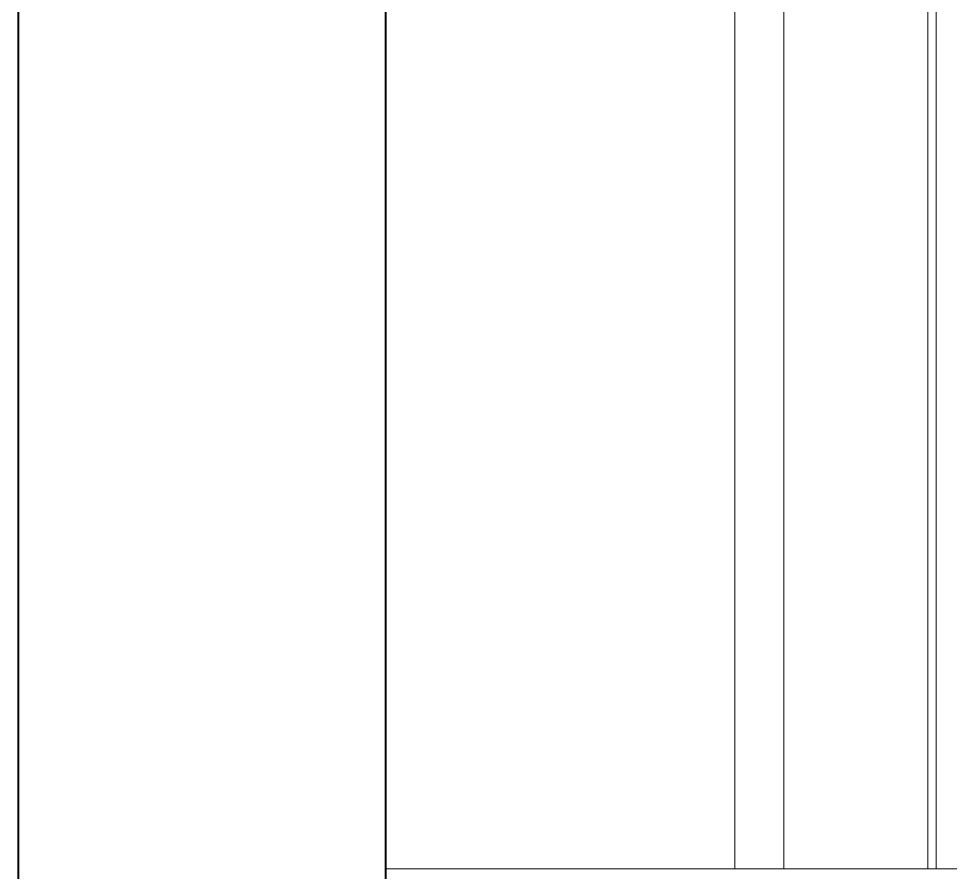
# Model space of a CAD drawing. Header units: inches. Extents: x 136316 to 155547, y -21384 to -17606.
# Drawn here: x 152013.63 to 152036.46, y -20287.6 to -20266.68 of the extents above; entities that cross this region are included whole.
import ezdxf

# ---------------------------------------------------------------- set-up
doc = ezdxf.new("R2010")
doc.units = ezdxf.units.IN
doc.header["$LTSCALE"] = 0.5
doc.header["$MEASUREMENT"] = 0
for name, color, linetype, lineweight in [('PARAPET', 50, 'Continuous', 13), ('wall', 1, 'Continuous', 40), ('window', 4, 'Continuous', 13)]:
    doc.layers.add(name, color=color, linetype=linetype, lineweight=lineweight)

msp = doc.modelspace()

# ---------------------------------------------------------------- linework, layer by layer
at = {"layer": 'PARAPET'}
msp.add_line((152138.587, -20287.516), (152022.631, -20287.516), dxfattribs=at)
at = {"layer": 'wall'}
for p, q in [((152013.631, -20328.516), (152013.631, -20003.876)), ((152022.631, -20323.516), (152022.631, -20012.876))]:
    msp.add_line(p, q, dxfattribs=at)
at = {"layer": 'window'}
for p, q in [((152031.179, -20287.516), (152031.179, -20239.701)), ((152032.384, -20241.098), (152032.384, -20287.516)), ((152035.909, -20245.202), (152035.909, -20287.516)), ((152036.119, -20287.516), (152036.119, -20245.446))]:
    msp.add_line(p, q, dxfattribs=at)

doc.saveas('drawing.dxf')
